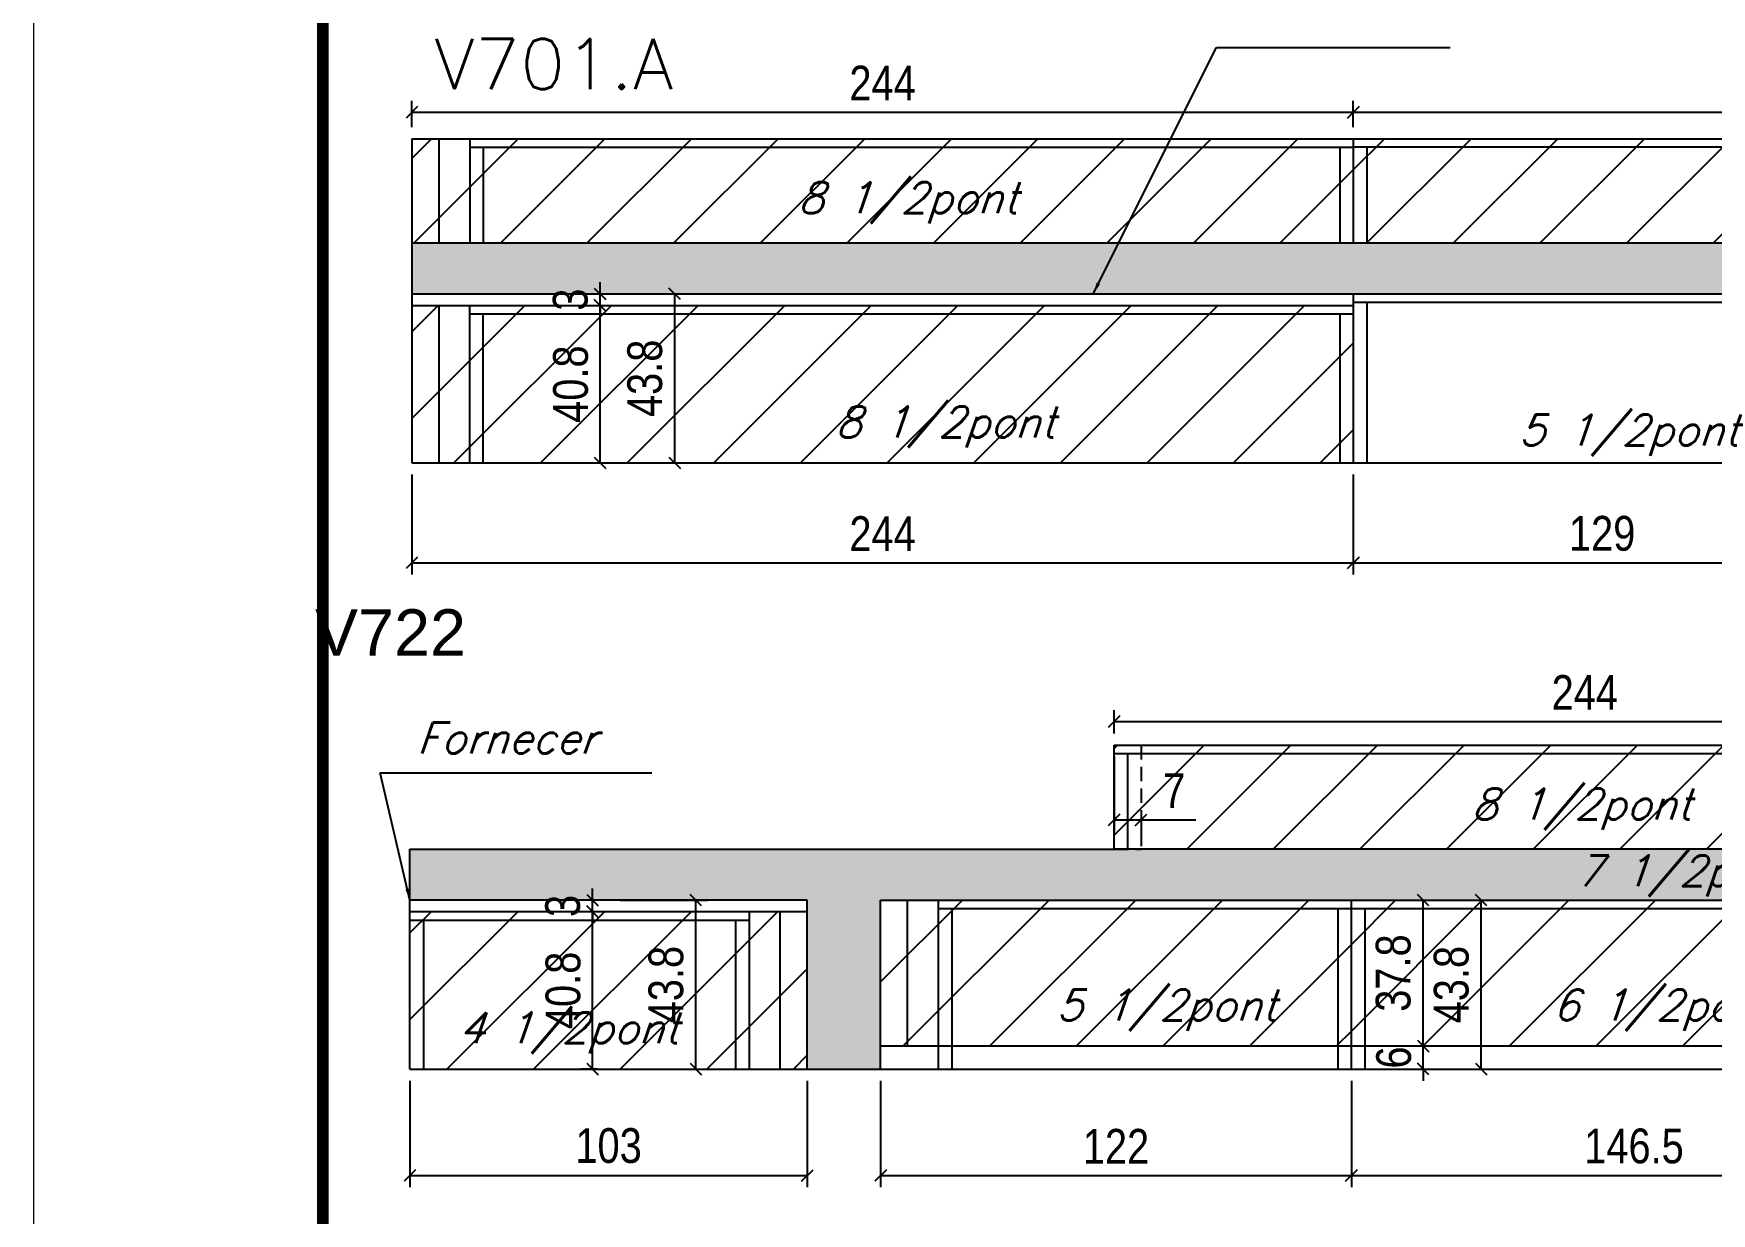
# Model space of a CAD drawing. Extents: x -20960 to -5926, y -2106 to 21915.
# Drawn here: x -10608.5 to -10173.6, y 20172 to 20477.8 of the extents above; entities that cross this region are included whole.
import ezdxf

# ---------------------------------------------------------------- set-up
doc = ezdxf.new("R2010")
doc.units = 0
doc.linetypes.add('DASHED', pattern=[0.75, 0.5, -0.25])
doc.linetypes.add('HIDDEN', pattern=[0.375, 0.25, -0.125])
for name, color, linetype in [('5', 5, 'Continuous'), ('COTA', 241, 'Continuous'), ('Painéis', 200, 'Continuous'), ('Reaproveitamento', 251, 'Continuous'), ('SARR_2.2x7', 40, 'Continuous'), ('SARR_3.5x7', 81, 'Continuous'), ('texto', 7, 'Continuous')]:
    doc.layers.add(name, color=color, linetype=linetype)
for name, color, linetype, lineweight in [('Folhas', 255, 'Continuous', 9), ('SARRAFO DE PRESSAO', 251, 'DASHED', 9), ('Texto Seção', 7, 'Continuous', 15)]:
    doc.layers.add(name, color=color, linetype=linetype, lineweight=lineweight)
doc.styles.add('COTA TECNICA-50', font='techl___.ttf', dxfattribs={"height": 9})
doc.styles.add('REGUA-120', font='ROMANS.shx', dxfattribs={"height": 15})
doc.styles.add('Romans', font='romans.shx')
doc.styles.get("Standard").update_dxf_attribs({"font": 'arial.ttf'})
doc.dimstyles.new('COTA PAINEL-50', dxfattribs={"dimtxt": 9, "dimasz": 3, "dimexe": 3, "dimexo": 3, "dimgap": 3, "dimtad": 1, "dimdec": 1, "dimzin": 12, "dimdsep": 46, "dimtxsty": 'COTA TECNICA-50', "dimblk1": 'OBLIQUE', "dimblk2": 'OBLIQUE', "dimsah": 1, "dimcen": 0.9, "dimclrd": 4, "dimclre": 4, "dimclrt": 240, "dimadec": 1, "dimazin": 3, "dimtfac": 1, "dimtdec": 1, "dimtmove": 0, "dimatfit": 3, "dimfxl": 1, "dimtolj": 1, "dimtzin": 12, "dimarcsym": 0})
pattern_1 = [(45, (-5983.332, -1317.124), (-11.22532, 11.22532), [])]
pattern_2 = [(50, (1585, 1148.575), (5.4655401, -0.4781726), [0.5715, -6.2865]), (355, (1585, 1148.575), (-1.0573026, 5.7317054), [0.4572, -5.0292175]), (100.451445, (1585.4555, 1148.535), (4.4082374, 5.2535326), [0.4857003, -5.3427073]), (46.1842, (1585, 1150.099), (8.1323712, -1.2612698), [0.85725, -9.42975]), (96.635558, (1585.678, 1149.994), (7.122124, 7.4227837), [0.7285507, -8.0140682]), (351.18415, (1585, 1150.099), (7.122124, 7.4227837), [0.685799, -7.543792]), (21, (1585.762, 1149.718), (4.5484317, -3.06795595), [0.5715, -6.2865]), (326, (1585.762, 1149.718), (1.8540609, 5.525639), [0.4572, -5.0292]), (71.451445, (1586.141, 1149.4624), (6.4024926, 2.4576831), [0.4857003, -5.3426981]), (37.5, (1585, 1148.5751), (0.0926581, 2.53665117), [0, -4.96824, 0, -5.1054, 0, -5.04825]), (7.5, (1585, 1148.575), (2.00458988, 3.00541724), [0, -2.91084, 0, -4.85394, 0, -1.92405]), (327.5, (1583.3007, 1148.5751), (4.06771786, -0.17186232), [0, -1.905, 0, -5.9436, 0, -7.8867]), (317.5, (1582.5387, 1148.575), (4.44387544, 0.76279473), [0, -2.4765, 0, -3.94716, 0, -5.6007])]
pattern_3 = [(45, (-7264.832, -1474.279), (-11.22532, 11.22532), [])]

# ---------------------------------------------------------------- blocks, each defined once
blk = doc.blocks.new('9999999999')
at = {"layer": 'Folhas'}
blk.add_lwpolyline([(98138.98, 34190.21), (99623.98, 34190.21), (99623.98, 35240.21), (98138.98, 35240.21)], close=True, dxfattribs=at)
at = {"layer": 'Folhas', "color": 30, "const_width": 3}
blk.add_lwpolyline([(98213.98, 34230.21), (99583.98, 34230.21), (99583.98, 35200.21), (98213.98, 35200.21)], close=True, dxfattribs=at)
blk = doc.blocks.new('_Oblique')
at = {"color": 0, "linetype": 'ByBlock', "lineweight": -2}
blk.add_line((-0.5, -0.5), (0.5, 0.5), dxfattribs=at)
blk = doc.blocks.new('*D62')
at = {"layer": 'COTA', "color": 4, "lineweight": -2, "transparency": 16777216}
for p, q in [((-10510.47, 20453.57), (-10510.47, 20460.44)), ((-10266.47, 20453.57), (-10266.47, 20460.44)), ((-10510.47, 20457.44), (-10266.47, 20457.44))]:
    blk.add_line(p, q, dxfattribs=at)
at = {"layer": 'Defpoints', "color": 0, "transparency": 16777216}
for p in [(-10266.47, 20457.44), (-10510.47, 20450.57), (-10266.47, 20450.57)]:
    blk.add_point(p, dxfattribs=at)
at = {"layer": 'COTA', "color": 4, "lineweight": -2, "transparency": 16777216, "xscale": 3, "yscale": 3, "zscale": 3, "rotation": 180}
blk.add_blockref('_Oblique', (-10510.47, 20457.44), dxfattribs=at)
at = {"layer": 'COTA', "color": 4, "lineweight": -2, "transparency": 16777216, "xscale": 3, "yscale": 3, "zscale": 3}
blk.add_blockref('_Oblique', (-10266.47, 20457.44), dxfattribs=at)
at = {"layer": 'COTA', "color": 240, "transparency": 16777216, "insert": (-10388.47, 20465.01), "char_height": 9, "attachment_point": 5, "style": 'COTA TECNICA-50'}
blk.add_mtext('\\A1;244', dxfattribs=at)
blk = doc.blocks.new('*D63')
at = {"layer": 'COTA', "color": 4, "lineweight": -2, "transparency": 16777216}
for p, q in [((-10266.47, 20453.57), (-10266.47, 20460.44)), ((-10022.47, 20453.57), (-10022.47, 20460.44)), ((-10266.47, 20457.44), (-10022.47, 20457.44))]:
    blk.add_line(p, q, dxfattribs=at)
at = {"layer": 'Defpoints', "color": 0, "transparency": 16777216}
for p in [(-10022.47, 20457.44), (-10266.47, 20450.57), (-10022.47, 20450.57)]:
    blk.add_point(p, dxfattribs=at)
at = {"layer": 'COTA', "color": 4, "lineweight": -2, "transparency": 16777216, "xscale": 3, "yscale": 3, "zscale": 3, "rotation": 180}
blk.add_blockref('_Oblique', (-10266.47, 20457.44), dxfattribs=at)
at = {"layer": 'COTA', "color": 4, "lineweight": -2, "transparency": 16777216, "xscale": 3, "yscale": 3, "zscale": 3}
blk.add_blockref('_Oblique', (-10022.47, 20457.44), dxfattribs=at)
at = {"layer": 'COTA', "color": 240, "transparency": 16777216, "insert": (-10144.47, 20465.01), "char_height": 9, "attachment_point": 5, "style": 'COTA TECNICA-50'}
blk.add_mtext('\\A1;244', dxfattribs=at)
blk = doc.blocks.new('*D69')
at = {"layer": 'COTA', "color": 4, "lineweight": -2, "transparency": 16777216}
for p, q in [((-10510.47, 20363.57), (-10510.47, 20337.65)), ((-10266.47, 20363.57), (-10266.47, 20337.65)), ((-10510.47, 20340.65), (-10266.47, 20340.65))]:
    blk.add_line(p, q, dxfattribs=at)
at = {"layer": 'Defpoints', "color": 0, "transparency": 16777216}
for p in [(-10510.47, 20366.57), (-10266.47, 20366.57), (-10266.47, 20340.65)]:
    blk.add_point(p, dxfattribs=at)
at = {"layer": 'COTA', "color": 4, "lineweight": -2, "transparency": 16777216, "xscale": 3, "yscale": 3, "zscale": 3, "rotation": 180}
blk.add_blockref('_Oblique', (-10510.47, 20340.65), dxfattribs=at)
at = {"layer": 'COTA', "color": 4, "lineweight": -2, "transparency": 16777216, "xscale": 3, "yscale": 3, "zscale": 3}
blk.add_blockref('_Oblique', (-10266.47, 20340.65), dxfattribs=at)
at = {"layer": 'COTA', "color": 240, "transparency": 16777216, "insert": (-10388.47, 20348.22), "char_height": 9, "attachment_point": 5, "style": 'COTA TECNICA-50'}
blk.add_mtext('\\A1;244', dxfattribs=at)
blk = doc.blocks.new('*D70')
at = {"layer": 'COTA', "color": 4, "lineweight": -2, "transparency": 16777216}
for p, q in [((-10266.47, 20363.57), (-10266.47, 20337.65)), ((-10137.47, 20363.57), (-10137.47, 20337.65)), ((-10266.47, 20340.65), (-10137.47, 20340.65))]:
    blk.add_line(p, q, dxfattribs=at)
at = {"layer": 'Defpoints', "color": 0, "transparency": 16777216}
for p in [(-10266.47, 20366.57), (-10137.47, 20366.57), (-10137.47, 20340.65)]:
    blk.add_point(p, dxfattribs=at)
at = {"layer": 'COTA', "color": 4, "lineweight": -2, "transparency": 16777216, "xscale": 3, "yscale": 3, "zscale": 3, "rotation": 180}
blk.add_blockref('_Oblique', (-10266.47, 20340.65), dxfattribs=at)
at = {"layer": 'COTA', "color": 4, "lineweight": -2, "transparency": 16777216, "xscale": 3, "yscale": 3, "zscale": 3}
blk.add_blockref('_Oblique', (-10137.47, 20340.65), dxfattribs=at)
at = {"layer": 'COTA', "color": 240, "transparency": 16777216, "insert": (-10201.97, 20348.23), "char_height": 9, "attachment_point": 5, "style": 'COTA TECNICA-50'}
blk.add_mtext('\\A1;129', dxfattribs=at)
blk = doc.blocks.new('*D82')
at = {"layer": 'COTA', "color": 4, "lineweight": -2, "transparency": 16777216}
for p, q in [((-10457.46, 20410.37), (-10439.33, 20410.37)), ((-10442.33, 20366.57), (-10442.33, 20410.37)), ((-10457.46, 20366.57), (-10439.33, 20366.57))]:
    blk.add_line(p, q, dxfattribs=at)
at = {"layer": 'Defpoints', "color": 0, "transparency": 16777216}
for p in [(-10460.46, 20410.37), (-10442.33, 20410.37), (-10460.46, 20366.57)]:
    blk.add_point(p, dxfattribs=at)
at = {"layer": 'COTA', "color": 4, "lineweight": -2, "transparency": 16777216, "xscale": 3, "yscale": 3, "zscale": 3}
for p, rotation in [((-10442.33, 20410.37), 90), ((-10442.33, 20366.57), 270)]:
    blk.add_blockref('_Oblique', p, dxfattribs=dict(at, rotation=rotation))
at = {"layer": 'COTA', "color": 240, "transparency": 16777216, "insert": (-10450.05, 20388.47), "char_height": 9, "attachment_point": 5, "rotation": 90, "style": 'COTA TECNICA-50'}
blk.add_mtext('\\A1;43.8', dxfattribs=at)
blk = doc.blocks.new('*D83')
at = {"layer": 'COTA', "color": 4, "lineweight": -2, "transparency": 16777216}
for p, q in [((-10466.28, 20407.37), (-10458.67, 20407.37)), ((-10461.67, 20366.57), (-10461.67, 20407.37)), ((-10466.28, 20366.57), (-10458.67, 20366.57))]:
    blk.add_line(p, q, dxfattribs=at)
at = {"layer": 'Defpoints', "color": 0, "transparency": 16777216}
for p in [(-10469.28, 20407.37), (-10461.67, 20407.37), (-10469.28, 20366.57)]:
    blk.add_point(p, dxfattribs=at)
at = {"layer": 'COTA', "color": 4, "lineweight": -2, "transparency": 16777216, "xscale": 3, "yscale": 3, "zscale": 3}
for p, rotation in [((-10461.67, 20407.37), 90), ((-10461.67, 20366.57), 270)]:
    blk.add_blockref('_Oblique', p, dxfattribs=dict(at, rotation=rotation))
at = {"layer": 'COTA', "color": 240, "transparency": 16777216, "insert": (-10469.28, 20386.97), "char_height": 9, "attachment_point": 5, "rotation": 90, "style": 'COTA TECNICA-50'}
blk.add_mtext('\\A1;40.8', dxfattribs=at)
blk = doc.blocks.new('*D84')
at = {"layer": 'COTA', "color": 4, "lineweight": -2, "transparency": 16777216}
for p, q in [((-10461.67, 20410.37), (-10461.67, 20413.37)), ((-10461.67, 20407.37), (-10461.67, 20410.37)), ((-10466.28, 20407.37), (-10458.67, 20407.37)), ((-10461.67, 20407.37), (-10461.67, 20404.37))]:
    blk.add_line(p, q, dxfattribs=at)
at = {"layer": 'Defpoints', "color": 0, "transparency": 16777216}
for p in [(-10461.67, 20410.37), (-10461.67, 20410.37), (-10469.28, 20407.37)]:
    blk.add_point(p, dxfattribs=at)
at = {"layer": 'COTA', "color": 4, "lineweight": -2, "transparency": 16777216, "xscale": 3, "yscale": 3, "zscale": 3}
for p, rotation in [((-10461.67, 20410.37), 270), ((-10461.67, 20407.37), 90)]:
    blk.add_blockref('_Oblique', p, dxfattribs=dict(at, rotation=rotation))
at = {"layer": 'COTA', "color": 240, "transparency": 16777216, "insert": (-10469.36, 20408.87), "char_height": 9, "attachment_point": 5, "rotation": 90, "style": 'COTA TECNICA-50'}
blk.add_mtext('\\A1;3', dxfattribs=at)
blk = doc.blocks.new('*D25')
at = {"layer": 'COTA', "color": 4, "lineweight": -2, "transparency": 16777216}
for p, q in [((-10328.47, 20290.41), (-10328.47, 20271)), ((-10328.47, 20274), (-10321.47, 20274)), ((-10321.47, 20275.82), (-10321.47, 20271)), ((-10321.47, 20274), (-10307.31, 20274))]:
    blk.add_line(p, q, dxfattribs=at)
at = {"layer": 'Defpoints', "color": 0, "transparency": 16777216}
for p in [(-10328.47, 20293.41), (-10321.47, 20278.82), (-10321.47, 20274)]:
    blk.add_point(p, dxfattribs=at)
at = {"layer": 'COTA', "color": 4, "lineweight": -2, "transparency": 16777216, "xscale": 3, "yscale": 3, "zscale": 3, "rotation": 180}
blk.add_blockref('_Oblique', (-10328.47, 20274), dxfattribs=at)
at = {"layer": 'COTA', "color": 4, "lineweight": -2, "transparency": 16777216, "xscale": 3, "yscale": 3, "zscale": 3}
blk.add_blockref('_Oblique', (-10321.47, 20274), dxfattribs=at)
at = {"layer": 'COTA', "color": 240, "transparency": 16777216, "insert": (-10312.89, 20281.57), "char_height": 9, "attachment_point": 5, "style": 'COTA TECNICA-50'}
blk.add_mtext('\\A1;7', dxfattribs=at)
blk = doc.blocks.new('*D103')
at = {"layer": 'COTA', "color": 4, "lineweight": -2, "transparency": 16777216}
for p, q in [((-10328.47, 20296.41), (-10328.47, 20302.49)), ((-10328.47, 20299.49), (-10084.47, 20299.49)), ((-10084.47, 20296.41), (-10084.47, 20302.49))]:
    blk.add_line(p, q, dxfattribs=at)
at = {"layer": 'Defpoints', "color": 0, "transparency": 16777216}
for p in [(-10084.47, 20299.49), (-10328.47, 20293.41), (-10084.47, 20293.41)]:
    blk.add_point(p, dxfattribs=at)
at = {"layer": 'COTA', "color": 4, "lineweight": -2, "transparency": 16777216, "xscale": 3, "yscale": 3, "zscale": 3, "rotation": 180}
blk.add_blockref('_Oblique', (-10328.47, 20299.49), dxfattribs=at)
at = {"layer": 'COTA', "color": 4, "lineweight": -2, "transparency": 16777216, "xscale": 3, "yscale": 3, "zscale": 3}
blk.add_blockref('_Oblique', (-10084.47, 20299.49), dxfattribs=at)
at = {"layer": 'COTA', "color": 240, "transparency": 16777216, "insert": (-10206.47, 20307.06), "char_height": 9, "attachment_point": 5, "style": 'COTA TECNICA-50'}
blk.add_mtext('\\A1;244', dxfattribs=at)
blk = doc.blocks.new('*D107')
at = {"layer": 'COTA', "color": 4, "lineweight": -2, "transparency": 16777216}
for p, q in [((-10456.47, 20253.21), (-10433.85, 20253.21)), ((-10436.85, 20209.41), (-10436.85, 20253.21)), ((-10456.47, 20209.41), (-10433.85, 20209.41))]:
    blk.add_line(p, q, dxfattribs=at)
at = {"layer": 'Defpoints', "color": 0, "transparency": 16777216}
for p in [(-10459.47, 20253.21), (-10436.85, 20253.21), (-10459.47, 20209.41)]:
    blk.add_point(p, dxfattribs=at)
at = {"layer": 'COTA', "color": 4, "lineweight": -2, "transparency": 16777216, "xscale": 3, "yscale": 3, "zscale": 3}
for p, rotation in [((-10436.85, 20253.21), 90), ((-10436.85, 20209.41), 270)]:
    blk.add_blockref('_Oblique', p, dxfattribs=dict(at, rotation=rotation))
at = {"layer": 'COTA', "color": 240, "transparency": 16777216, "insert": (-10444.57, 20231.31), "char_height": 9, "attachment_point": 5, "rotation": 90, "style": 'COTA TECNICA-50'}
blk.add_mtext('\\A1;43.8', dxfattribs=at)
blk = doc.blocks.new('*D108')
at = {"layer": 'COTA', "color": 4, "lineweight": -2, "transparency": 16777216}
for p, q in [((-10462.47, 20250.21), (-10466.63, 20250.21)), ((-10463.63, 20209.41), (-10463.63, 20250.21)), ((-10462.47, 20209.41), (-10466.63, 20209.41))]:
    blk.add_line(p, q, dxfattribs=at)
at = {"layer": 'Defpoints', "color": 0, "transparency": 16777216}
for p in [(-10463.63, 20250.21), (-10459.47, 20250.21), (-10459.47, 20209.41)]:
    blk.add_point(p, dxfattribs=at)
at = {"layer": 'COTA', "color": 4, "lineweight": -2, "transparency": 16777216, "xscale": 3, "yscale": 3, "zscale": 3}
for p, rotation in [((-10463.63, 20250.21), 90), ((-10463.63, 20209.41), 270)]:
    blk.add_blockref('_Oblique', p, dxfattribs=dict(at, rotation=rotation))
at = {"layer": 'COTA', "color": 240, "transparency": 16777216, "insert": (-10471.24, 20229.81), "char_height": 9, "attachment_point": 5, "rotation": 90, "style": 'COTA TECNICA-50'}
blk.add_mtext('\\A1;40.8', dxfattribs=at)
blk = doc.blocks.new('*D109')
at = {"layer": 'COTA', "color": 4, "lineweight": -2, "transparency": 16777216}
for p, q in [((-10463.63, 20253.21), (-10463.63, 20256.21)), ((-10463.63, 20250.21), (-10463.63, 20253.21)), ((-10462.47, 20250.21), (-10466.63, 20250.21)), ((-10463.63, 20250.21), (-10463.63, 20247.21))]:
    blk.add_line(p, q, dxfattribs=at)
at = {"layer": 'Defpoints', "color": 0, "transparency": 16777216}
for p in [(-10463.63, 20253.21), (-10463.63, 20253.21), (-10459.47, 20250.21)]:
    blk.add_point(p, dxfattribs=at)
at = {"layer": 'COTA', "color": 4, "lineweight": -2, "transparency": 16777216, "xscale": 3, "yscale": 3, "zscale": 3}
for p, rotation in [((-10463.63, 20253.21), 270), ((-10463.63, 20250.21), 90)]:
    blk.add_blockref('_Oblique', p, dxfattribs=dict(at, rotation=rotation))
at = {"layer": 'COTA', "color": 240, "transparency": 16777216, "insert": (-10471.33, 20251.71), "char_height": 9, "attachment_point": 5, "rotation": 90, "style": 'COTA TECNICA-50'}
blk.add_mtext('\\A1;3', dxfattribs=at)
blk = doc.blocks.new('*D110')
at = {"layer": 'COTA', "color": 4, "lineweight": -2, "transparency": 16777216}
for p, q in [((-10248.37, 20215.41), (-10248.37, 20218.41)), ((-10263.97, 20215.41), (-10245.37, 20215.41)), ((-10248.37, 20209.41), (-10248.37, 20215.41)), ((-10263.97, 20209.41), (-10245.37, 20209.41)), ((-10248.37, 20209.41), (-10248.37, 20206.41))]:
    blk.add_line(p, q, dxfattribs=at)
at = {"layer": 'Defpoints', "color": 0, "transparency": 16777216}
for p in [(-10266.97, 20215.41), (-10248.37, 20215.41), (-10266.97, 20209.41)]:
    blk.add_point(p, dxfattribs=at)
at = {"layer": 'COTA', "color": 4, "lineweight": -2, "transparency": 16777216, "xscale": 3, "yscale": 3, "zscale": 3}
for p, rotation in [((-10248.37, 20215.41), 270), ((-10248.37, 20209.41), 90)]:
    blk.add_blockref('_Oblique', p, dxfattribs=dict(at, rotation=rotation))
at = {"layer": 'COTA', "color": 240, "transparency": 16777216, "insert": (-10255.96, 20212.41), "char_height": 9, "attachment_point": 5, "rotation": 90, "style": 'COTA TECNICA-50'}
blk.add_mtext('\\A1;6', dxfattribs=at)
blk = doc.blocks.new('*D111')
at = {"layer": 'COTA', "color": 4, "lineweight": -2, "transparency": 16777216}
for p, q in [((-10263.97, 20253.21), (-10245.37, 20253.21)), ((-10248.37, 20215.41), (-10248.37, 20253.21)), ((-10263.97, 20215.41), (-10245.37, 20215.41))]:
    blk.add_line(p, q, dxfattribs=at)
at = {"layer": 'Defpoints', "color": 0, "transparency": 16777216}
for p in [(-10266.97, 20253.21), (-10248.37, 20253.21), (-10266.97, 20215.41)]:
    blk.add_point(p, dxfattribs=at)
at = {"layer": 'COTA', "color": 4, "lineweight": -2, "transparency": 16777216, "xscale": 3, "yscale": 3, "zscale": 3}
for p, rotation in [((-10248.37, 20253.21), 90), ((-10248.37, 20215.41), 270)]:
    blk.add_blockref('_Oblique', p, dxfattribs=dict(at, rotation=rotation))
at = {"layer": 'COTA', "color": 240, "transparency": 16777216, "insert": (-10256.09, 20234.31), "char_height": 9, "attachment_point": 5, "rotation": 90, "style": 'COTA TECNICA-50'}
blk.add_mtext('\\A1;37.8', dxfattribs=at)
blk = doc.blocks.new('*D26')
at = {"layer": 'COTA', "color": 4, "lineweight": -2, "transparency": 16777216}
for p, q in [((-10257.56, 20253.21), (-10230.32, 20253.21)), ((-10233.32, 20209.41), (-10233.32, 20253.21)), ((-10257.56, 20209.41), (-10230.32, 20209.41))]:
    blk.add_line(p, q, dxfattribs=at)
at = {"layer": 'Defpoints', "color": 0, "transparency": 16777216}
for p in [(-10260.56, 20253.21), (-10233.32, 20253.21), (-10260.56, 20209.41)]:
    blk.add_point(p, dxfattribs=at)
at = {"layer": 'COTA', "color": 4, "lineweight": -2, "transparency": 16777216, "xscale": 3, "yscale": 3, "zscale": 3}
for p, rotation in [((-10233.32, 20253.21), 90), ((-10233.32, 20209.41), 270)]:
    blk.add_blockref('_Oblique', p, dxfattribs=dict(at, rotation=rotation))
at = {"layer": 'COTA', "color": 240, "transparency": 16777216, "insert": (-10241.04, 20231.31), "char_height": 9, "attachment_point": 5, "rotation": 90, "style": 'COTA TECNICA-50'}
blk.add_mtext('\\A1;43.8', dxfattribs=at)
blk = doc.blocks.new('*D115')
at = {"layer": 'COTA', "color": 4, "lineweight": -2, "transparency": 16777216}
for p, q in [((-10510.97, 20206.41), (-10510.97, 20178.83)), ((-10407.97, 20206.41), (-10407.97, 20178.83)), ((-10510.97, 20181.83), (-10407.97, 20181.83))]:
    blk.add_line(p, q, dxfattribs=at)
at = {"layer": 'Defpoints', "color": 0, "transparency": 16777216}
for p in [(-10510.97, 20209.41), (-10407.97, 20209.41), (-10407.97, 20181.83)]:
    blk.add_point(p, dxfattribs=at)
at = {"layer": 'COTA', "color": 4, "lineweight": -2, "transparency": 16777216, "xscale": 3, "yscale": 3, "zscale": 3, "rotation": 180}
blk.add_blockref('_Oblique', (-10510.97, 20181.83), dxfattribs=at)
at = {"layer": 'COTA', "color": 4, "lineweight": -2, "transparency": 16777216, "xscale": 3, "yscale": 3, "zscale": 3}
blk.add_blockref('_Oblique', (-10407.97, 20181.83), dxfattribs=at)
at = {"layer": 'COTA', "color": 240, "transparency": 16777216, "insert": (-10459.47, 20189.53), "char_height": 9, "attachment_point": 5, "style": 'COTA TECNICA-50'}
blk.add_mtext('\\A1;103', dxfattribs=at)
blk = doc.blocks.new('*D116')
at = {"layer": 'COTA', "color": 4, "lineweight": -2, "transparency": 16777216}
for p, q in [((-10388.97, 20206.41), (-10388.97, 20178.83)), ((-10266.97, 20206.41), (-10266.97, 20178.83)), ((-10388.97, 20181.83), (-10266.97, 20181.83))]:
    blk.add_line(p, q, dxfattribs=at)
at = {"layer": 'Defpoints', "color": 0, "transparency": 16777216}
for p in [(-10388.97, 20209.41), (-10266.97, 20209.41), (-10266.97, 20181.83)]:
    blk.add_point(p, dxfattribs=at)
at = {"layer": 'COTA', "color": 4, "lineweight": -2, "transparency": 16777216, "xscale": 3, "yscale": 3, "zscale": 3, "rotation": 180}
blk.add_blockref('_Oblique', (-10388.97, 20181.83), dxfattribs=at)
at = {"layer": 'COTA', "color": 4, "lineweight": -2, "transparency": 16777216, "xscale": 3, "yscale": 3, "zscale": 3}
blk.add_blockref('_Oblique', (-10266.97, 20181.83), dxfattribs=at)
at = {"layer": 'COTA', "color": 240, "transparency": 16777216, "insert": (-10327.97, 20189.39), "char_height": 9, "attachment_point": 5, "style": 'COTA TECNICA-50'}
blk.add_mtext('\\A1;122', dxfattribs=at)
blk = doc.blocks.new('*D117')
at = {"layer": 'COTA', "color": 4, "lineweight": -2, "transparency": 16777216}
for p, q in [((-10266.97, 20206.41), (-10266.97, 20178.83)), ((-10120.47, 20206.41), (-10120.47, 20178.83)), ((-10266.97, 20181.83), (-10120.47, 20181.83))]:
    blk.add_line(p, q, dxfattribs=at)
at = {"layer": 'Defpoints', "color": 0, "transparency": 16777216}
for p in [(-10266.97, 20209.41), (-10120.47, 20209.41), (-10120.47, 20181.83)]:
    blk.add_point(p, dxfattribs=at)
at = {"layer": 'COTA', "color": 4, "lineweight": -2, "transparency": 16777216, "xscale": 3, "yscale": 3, "zscale": 3, "rotation": 180}
blk.add_blockref('_Oblique', (-10266.97, 20181.83), dxfattribs=at)
at = {"layer": 'COTA', "color": 4, "lineweight": -2, "transparency": 16777216, "xscale": 3, "yscale": 3, "zscale": 3}
blk.add_blockref('_Oblique', (-10120.47, 20181.83), dxfattribs=at)
at = {"layer": 'COTA', "color": 240, "transparency": 16777216, "insert": (-10193.72, 20189.43), "char_height": 9, "attachment_point": 5, "style": 'COTA TECNICA-50'}
blk.add_mtext('\\A1;146.5', dxfattribs=at)

msp = doc.modelspace()

# ---------------------------------------------------------------- hatches: boundary and pattern name
at = {"layer": 'COTA', "ltscale": 25}
h = msp.add_hatch(dxfattribs=at)
h.set_pattern_fill('AR-CONC', color=256, scale=0.03)
h.set_pattern_definition(pattern_2)
h.paths.add_polyline_path([(-9912.47, 20410.37), (-9424.47, 20410.37), (-9424.47, 20366.57), (-9405.47, 20366.57), (-9405.47, 20410.37), (-9229.47, 20410.37), (-9229.47, 20423.57), (-10510.47, 20423.57), (-10510.47, 20410.37), (-9952.47, 20410.37), (-9952.47, 20366.57), (-9912.47, 20366.57)])
h.paths.add_polyline_path([(-9645.86, 20403.16), (-9645.86, 20415.12), (-9664.39, 20415.12), (-9664.39, 20403.16)], flags=25)
h.paths.add_polyline_path([(-10111.51, 20403.16), (-10111.51, 20415.12), (-10130.04, 20415.12), (-10130.04, 20403.16)], flags=25)
h.paths.add_polyline_path([(-10460.63, 20403.16), (-10460.63, 20415.12), (-10479.15, 20415.12), (-10479.15, 20403.16)], flags=25)
h = msp.add_hatch(dxfattribs=at)
h.set_pattern_fill('AR-CONC', color=256, scale=0.03)
h.set_pattern_definition(pattern_2)
h.paths.add_polyline_path([(-9615.98, 20253.21), (-9371.98, 20253.21), (-9371.98, 20266.41), (-10328.47, 20266.41), (-10510.97, 20266.41), (-10510.97, 20253.21), (-10407.97, 20253.21), (-10407.97, 20209.41), (-10388.97, 20209.41), (-10388.97, 20253.21), (-9655.97, 20253.21), (-9655.97, 20209.41), (-9615.98, 20209.41)])
at = {"layer": 'Reaproveitamento'}
h = msp.add_hatch(dxfattribs=at)
h.set_pattern_fill('ANSI31', color=256, scale=5)
h.set_pattern_definition(pattern_1)
h.paths.add_polyline_path([(-10266.47, 20450.57), (-10510.47, 20450.57), (-10510.47, 20423.57), (-10266.47, 20423.57)])
h = msp.add_hatch(dxfattribs=at)
h.set_pattern_fill('ANSI31', color=256, scale=5)
h.set_pattern_definition(pattern_1)
h.paths.add_polyline_path([(-10022.47, 20450.57), (-10266.47, 20450.57), (-10266.47, 20423.57), (-10022.47, 20423.57)])
h = msp.add_hatch(dxfattribs=at)
h.set_pattern_fill('ANSI31', color=256, scale=5)
h.set_pattern_definition(pattern_1)
h.paths.add_polyline_path([(-10510.47, 20407.37), (-10510.47, 20366.57), (-10266.47, 20366.57), (-10266.47, 20407.37)])
h = msp.add_hatch(dxfattribs=at)
h.set_pattern_fill('ANSI31', color=256, scale=5)
h.set_pattern_definition(pattern_3)
h.paths.add_polyline_path([(-10084.47, 20266.41), (-10084.47, 20293.41), (-10328.47, 20293.41), (-10328.47, 20266.41)])
h = msp.add_hatch(dxfattribs=at)
h.set_pattern_fill('ANSI31', color=256, scale=5)
h.set_pattern_definition(pattern_3)
h.paths.add_polyline_path([(-10266.97, 20215.41), (-10266.97, 20253.21), (-10388.97, 20253.21), (-10388.97, 20215.41)])
h = msp.add_hatch(dxfattribs=at)
h.set_pattern_fill('ANSI31', color=256, scale=5)
h.set_pattern_definition(pattern_3)
h.paths.add_polyline_path([(-10120.47, 20215.41), (-10120.47, 20253.21), (-10266.97, 20253.21), (-10266.97, 20215.41)])
h = msp.add_hatch(dxfattribs=at)
h.set_pattern_fill('ANSI31', color=256, scale=5)
h.set_pattern_definition(pattern_3)
h.paths.add_polyline_path([(-10407.97, 20250.21), (-10510.97, 20250.21), (-10510.97, 20209.41), (-10407.97, 20209.41)])

# ---------------------------------------------------------------- linework, layer by layer
at = {"layer": 'COTA', "linetype": 'ByBlock'}
for p, q in [((-10510.47, 20423.57), (-10510.47, 20410.37)), ((-10510.97, 20266.41), (-10328.47, 20266.41)), ((-10407.97, 20209.41), (-10388.97, 20209.41))]:
    msp.add_line(p, q, dxfattribs=at)
at = {"layer": 'COTA', "ltscale": 25}
msp.add_line((-10510.97, 20253.21), (-10510.97, 20266.41), dxfattribs=at)
at = {"layer": 'Painéis'}
for p, q in [((-10510.47, 20450.57), (-10510.47, 20423.57)), ((-10510.47, 20450.57), (-9228.97, 20450.57)), ((-10266.47, 20450.57), (-10266.47, 20423.57)), ((-10510.47, 20423.57), (-9228.97, 20423.57)), ((-10510.47, 20410.37), (-10510.47, 20366.57)), ((-10510.47, 20410.37), (-9952.47, 20410.37)), ((-10266.47, 20410.37), (-10266.47, 20366.57)), ((-10510.47, 20407.37), (-10266.47, 20407.37)), ((-10510.47, 20366.57), (-9952.47, 20366.57)), ((-10328.47, 20266.41), (-10328.47, 20293.41)), ((-10328.47, 20293.41), (-9352.47, 20293.41)), ((-9352.47, 20266.41), (-10328.47, 20266.41)), ((-10407.97, 20253.21), (-10510.97, 20253.21)), ((-10510.97, 20209.41), (-10510.97, 20253.21)), ((-10407.97, 20209.41), (-10407.97, 20253.21)), ((-10388.97, 20209.41), (-10388.97, 20253.21)), ((-10388.97, 20253.21), (-9655.97, 20253.21)), ((-10266.97, 20209.41), (-10266.97, 20253.21)), ((-10407.97, 20250.21), (-10510.97, 20250.21)), ((-10510.97, 20209.41), (-10407.97, 20209.41)), ((-10388.97, 20209.41), (-9655.97, 20209.41))]:
    msp.add_line(p, q, dxfattribs=at)
at = {"layer": 'Painéis', "ltscale": 25}
msp.add_line((-10388.97, 20215.41), (-10120.47, 20215.41), dxfattribs=at)
at = {"layer": 'SARR_2.2x7', "linetype": 'Continuous'}
for p, q in [((-10503.47, 20450.57), (-10503.47, 20423.57)), ((-10495.47, 20448.37), (-10266.47, 20448.37)), ((-10022.47, 20448.37), (-10266.47, 20448.37)), ((-10137.47, 20408.17), (-10266.47, 20408.17)), ((-10503.47, 20407.37), (-10503.47, 20366.57)), ((-10495.47, 20405.17), (-10266.47, 20405.17)), ((-10328.47, 20291.21), (-10084.47, 20291.21)), ((-10381.97, 20215.41), (-10381.97, 20253.21)), ((-10373.97, 20251.01), (-10266.97, 20251.01)), ((-10266.97, 20251.01), (-10135.49, 20251.01)), ((-10510.97, 20248.01), (-10422.97, 20248.01)), ((-10414.97, 20209.41), (-10414.97, 20250.21))]:
    msp.add_line(p, q, dxfattribs=at)
at = {"layer": 'SARR_2.2x7', "linetype": 'HIDDEN', "ltscale": 15}
for p in [(-10321.47, 20293.41), (-10328.47, 20266.41)]:
    msp.add_line(p, (-10321.47, 20266.41), dxfattribs=at)
at = {"layer": 'SARR_3.5x7'}
for p, q in [((-10495.47, 20450.57), (-10495.47, 20423.57)), ((-10491.97, 20448.37), (-10491.97, 20423.57)), ((-10269.97, 20448.37), (-10269.97, 20423.57)), ((-10262.97, 20448.37), (-10262.97, 20423.57)), ((-10262.97, 20408.17), (-10262.97, 20366.57)), ((-10495.47, 20366.57), (-10495.47, 20407.37)), ((-10491.97, 20366.57), (-10491.97, 20405.17)), ((-10269.97, 20405.17), (-10269.97, 20366.57)), ((-10324.97, 20291.21), (-10324.97, 20266.41)), ((-10373.97, 20209.41), (-10373.97, 20253.21)), ((-10370.47, 20209.41), (-10370.47, 20251.01)), ((-10270.47, 20251.01), (-10270.47, 20209.41)), ((-10263.44, 20251.01), (-10263.44, 20209.41)), ((-10507.44, 20248.01), (-10507.44, 20209.41)), ((-10426.47, 20209.41), (-10426.47, 20248.01)), ((-10422.97, 20209.41), (-10422.97, 20250.21))]:
    msp.add_line(p, q, dxfattribs=at)

# ---------------------------------------------------------------- block references
at = {"layer": 'SARRAFO DE PRESSAO', "color": 6, "linetype": 'ByBlock'}
msp.add_blockref('9999999999', (-108747.48, -14473.39), dxfattribs=at)

# ---------------------------------------------------------------- texts
at = {"layer": '5', "linetype": 'Continuous'}
msp.add_text('V722', height=12, rotation=0, dxfattribs=at).set_placement((-10535.57, 20316.6))
at = {"layer": 'texto', "color": 2, "char_height": 8, "attachment_point": 5, "style": 'Romans'}
for s, insert in [('{\\Q19;\\C256;8 1/2pont}', (-10381.85, 20433.95)), ('{\\Q19;\\C256;8 1/2pont}', (-10372.16, 20375.84)), ('{\\Q19;\\C256;5 1/2pont}', (-10194.99, 20373.74)), ('{\\Q19;\\C256;Fornecer}', (-10485.83, 20295.25)), ('{\\Q19;\\C256;8 1/2pont}', (-10207.27, 20276.79)), ('{\\Q19;\\C256;7 1/2pont}', (-10180.18, 20259.49)), ('{\\Q19;\\C256;5 1/2pont}', (-10314.82, 20224.69)), ('{\\Q19;\\C256;6 1/2pont}', (-10186.14, 20224.69)), ('{\\Q19;\\C256;4 1/2pont}', (-10469.72, 20218.77))]:
    msp.add_mtext(s, dxfattribs=dict(at, insert=insert))
at = {"layer": 'Texto Seção', "style": 'REGUA-120', "width": 1.05}
msp.add_text('V701.A', height=13, dxfattribs=at).set_placement((-10504.65, 20463.45))

# ---------------------------------------------------------------- dimensions: what is measured, and where the dimension line sits
at = {"layer": 'COTA'}
for base, p1, p2, picture, middle in [((-10266.47, 20457.44), (-10510.47, 20450.57), (-10266.47, 20450.57), '*D62', (-10388.47, 20465.01)), ((-10266.47, 20340.65), (-10510.47, 20366.57), (-10266.47, 20366.57), '*D69', (-10388.47, 20348.22)), ((-10084.47, 20299.49), (-10328.47, 20293.41), (-10084.47, 20293.41), '*D103', (-10206.47, 20307.06)), ((-10321.47, 20274), (-10328.47, 20293.41), (-10321.47, 20278.82), '*D25', (-10312.89, 20281.57)), ((-10407.97, 20181.83), (-10510.97, 20209.41), (-10407.97, 20209.41), '*D115', (-10459.47, 20189.53))]:
    dim = msp.add_linear_dim(base=base, p1=p1, p2=p2, dimstyle='COTA PAINEL-50', dxfattribs=at)
    dim.commit()
    dim.dimension.update_dxf_attribs({"geometry": picture, "text_midpoint": middle})
for base, p1, p2, picture, middle in [((-10022.47, 20457.44), (-10266.47, 20450.57), (-10022.47, 20450.57), '*D63', (-10144.47, 20465.01)), ((-10137.47, 20340.65), (-10266.47, 20366.57), (-10137.47, 20366.57), '*D70', (-10201.97, 20348.23)), ((-10266.97, 20181.83), (-10388.97, 20209.41), (-10266.97, 20209.41), '*D116', (-10327.97, 20189.39)), ((-10120.47, 20181.83), (-10266.97, 20209.41), (-10120.47, 20209.41), '*D117', (-10193.72, 20189.43))]:
    dim = msp.add_linear_dim(base=base, p1=p1, p2=p2, dimstyle='COTA PAINEL-50', override={"dimtmove": 1}, dxfattribs=at)
    dim.commit()
    dim.dimension.update_dxf_attribs({"geometry": picture, "text_midpoint": middle})
for base, p1, p2, picture, middle in [((-10461.67, 20410.37), (-10469.28, 20407.37), (-10461.67, 20410.37), '*D84', (-10461.67, 20408.87)), ((-10463.63, 20253.21), (-10459.47, 20250.21), (-10463.63, 20253.21), '*D109', (-10463.63, 20251.71))]:
    dim = msp.add_linear_dim(base=base, p1=p1, p2=p2, angle=90, dimstyle='COTA PAINEL-50', override={"dimtmove": 1}, dxfattribs=at)
    dim.commit()
    dim.dimension.update_dxf_attribs({"geometry": picture, "text_midpoint": middle, "dimtype": 160})
for base, p1, p2, picture, middle in [((-10461.67, 20407.37), (-10469.28, 20366.57), (-10469.28, 20407.37), '*D83', (-10469.28, 20386.97)), ((-10442.33, 20410.37), (-10460.46, 20366.57), (-10460.46, 20410.37), '*D82', (-10450.05, 20388.47)), ((-10463.63, 20250.21), (-10459.47, 20209.41), (-10459.47, 20250.21), '*D108', (-10471.24, 20229.81)), ((-10436.85, 20253.21), (-10459.47, 20209.41), (-10459.47, 20253.21), '*D107', (-10444.57, 20231.31)), ((-10233.32, 20253.21), (-10260.56, 20209.41), (-10260.56, 20253.21), '*D26', (-10241.04, 20231.31))]:
    dim = msp.add_linear_dim(base=base, p1=p1, p2=p2, angle=90, dimstyle='COTA PAINEL-50', dxfattribs=at)
    dim.commit()
    dim.dimension.update_dxf_attribs({"geometry": picture, "text_midpoint": middle})
dim = msp.add_linear_dim(base=(-10248.37, 20253.21), p1=(-10266.97, 20215.41), p2=(-10266.97, 20253.21), angle=90, dimstyle='COTA PAINEL-50', override={"dimtmove": 1}, dxfattribs=at)
dim.commit()
dim.dimension.update_dxf_attribs({"geometry": '*D111', "text_midpoint": (-10256.09, 20234.31)})
dim = msp.add_linear_dim(base=(-10248.37, 20215.41), p1=(-10266.97, 20209.41), p2=(-10266.97, 20215.41), angle=90, dimstyle='COTA PAINEL-50', dxfattribs=at)
dim.commit()
dim.dimension.update_dxf_attribs({"geometry": '*D110', "text_midpoint": (-10248.37, 20212.41), "dimtype": 160})

# ---------------------------------------------------------------- leaders
at = {"layer": 'Painéis'}
for points in [[(-10333.88, 20410.37), (-10301.96, 20474.24), (-10241.36, 20474.24)], [(-10510.97, 20253.21), (-10518.71, 20286.25), (-10448.29, 20286.25)]]:
    msp.add_leader(points, dimstyle='COTA PAINEL-50', override={"dimgap": 3, "dimtad": 0}, dxfattribs=at)

doc.saveas('drawing.dxf')
